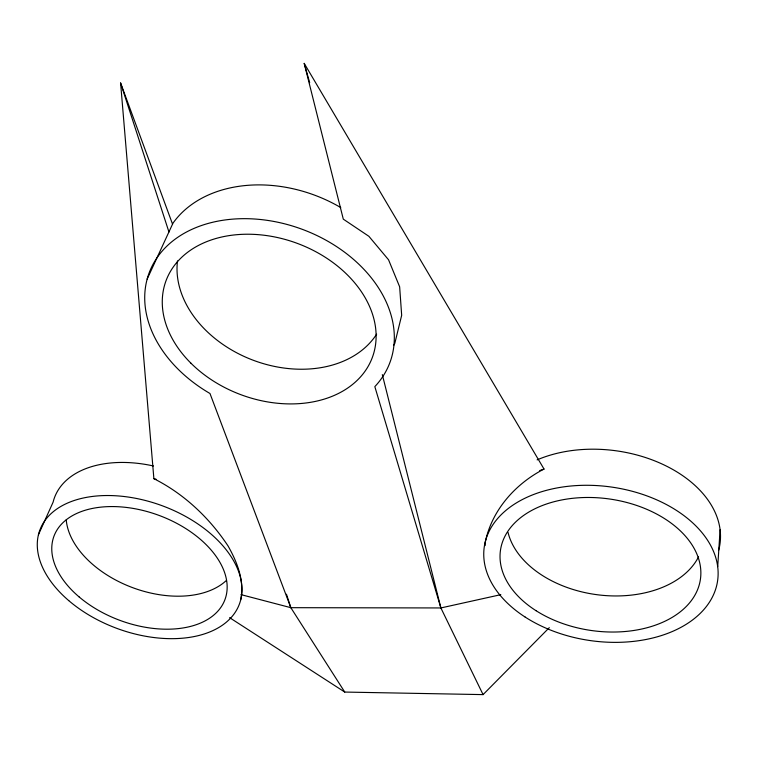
<?xml version="1.0" encoding="UTF-8"?>
<svg xmlns="http://www.w3.org/2000/svg" width="758" height="758" viewBox="0 0 758 758"><rect width="100%" height="100%" fill="white"/><g stroke="black" fill="none" stroke-linecap="round" stroke-linejoin="round"><path stroke-width="1.14" d="M717.712 566.633L720.1 529.747M240.656 599.966C244.663 581.073 237.339 562.417 228.111 546.054C209.511 517.922 184.118 493.884 153.883 478.686L120.598 82.982L172.54 224.131L147.156 279.086M38.44 534.712L53.098 502.166A104.452 65.757 20.5 0 1 153.476 465.981M172.54 224.131L173.032 223.108A125.61 94.144 20.6 0 1 340.759 207.569M393.62 345.392L394.804 343.365L401.674 315.309L399.646 286.799L388.551 259.786L368.881 236.297L343.298 219.147L304.214 63.388L544.026 469.06C515.07 483.936 491.279 510.807 485.054 543.315L485.139 545.589M229.598 617.656L344.757 692.063L483.073 694.612L549.304 627.652M539.715 470.557L544.026 469.06M241.016 594.632L290.835 607.679L440.881 607.944L500.801 594.67M153.883 478.686L156.148 479.274M483.073 694.612L440.881 607.944L374.831 386.627A128.462 94.276 20.4 0 0 334.051 244.976A128.462 94.276 20.4 0 0 161.236 252.187A128.462 94.276 20.4 0 0 209.975 393.497L290.835 607.679L344.757 692.063M120.598 82.982L168.958 232.033M286.467 594.215L290.835 607.679M304.214 63.388L309.681 82.688M382.316 374.623L440.881 607.944M376.631 334.164A107.627 80.632 20.6 0 1 254.243 360.619A107.627 80.632 20.6 0 1 177.495 260.932M226.263 580.552A89.501 56.329 20.5 0 1 131.797 587.336A89.501 56.329 20.5 0 1 66.23 519.836M537.119 459.879A115.51 77.667 7.9 0 1 666.282 466.028A115.51 77.667 7.9 0 1 718.65 550.28M698.554 556.855A98.976 66.524 7.9 0 1 597.541 594.774A98.976 66.524 7.9 0 1 508.04 532.438M190.751 363.016A110.062 80.746 20.4 0 0 371.344 359.955A110.062 80.746 20.4 0 0 245.469 234.241A110.062 80.746 20.4 0 0 190.751 363.016M68.732 600.601A106.404 65.377 20.3 0 0 238.969 605.178A106.404 65.377 20.3 0 0 111.142 495.571A106.404 65.377 20.3 0 0 68.732 600.601M79.126 596.925A91.178 56.007 20.3 0 0 224.728 600.175A91.178 56.007 20.3 0 0 114.505 506.59A91.178 56.007 20.3 0 0 79.126 596.925M536.086 610.721A101.013 66.372 8.3 0 0 699.388 584.295A101.013 66.372 8.3 0 0 565.904 499.219A101.013 66.372 8.3 0 0 536.086 610.721M525.18 617.078A117.888 77.487 8.3 0 0 716.263 587.147A117.888 77.487 8.3 0 0 561.413 487.195A117.888 77.487 8.3 0 0 525.18 617.078"/></g></svg>
